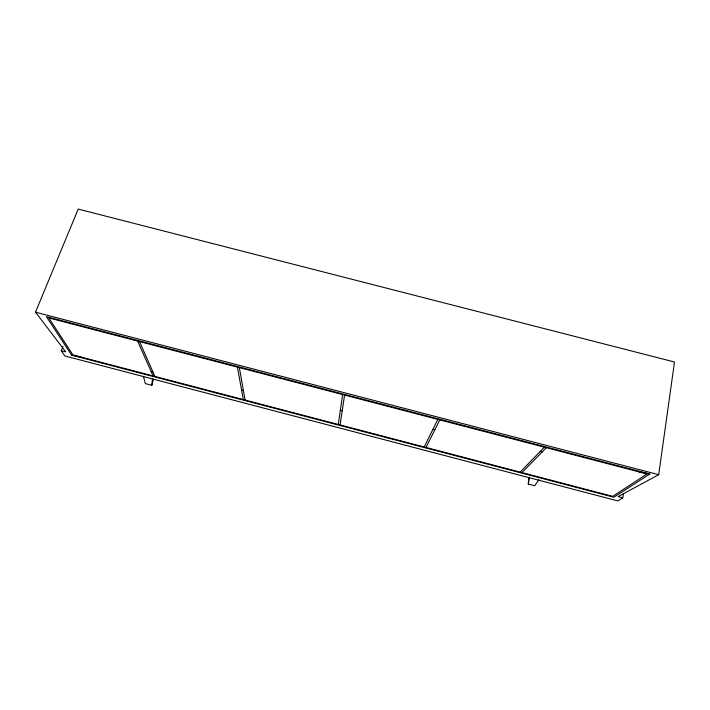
<?xml version="1.0" encoding="UTF-8"?>
<svg xmlns="http://www.w3.org/2000/svg" width="710" height="710" viewBox="0 0 710 710"><rect width="100%" height="100%" fill="white"/><g stroke="black" fill="none" stroke-linecap="round" stroke-linejoin="round"><path stroke-width="1.06" d="M538.917 479.605L534.728 485.755L528.293 484.069L528.817 477.839M529.269 477.786L528.293 484.069M143.447 376.371L145.337 383.586L151.825 385.29L152.472 378.705M153.44 379.264L151.825 385.29M623.46 493.441L622.794 497.808L618.135 496.592L658.702 474.688L674.5 362.002L78.215 209.077L35.5 312.178L65.764 351.885L61.291 350.713L62.933 346.586M338.306 424.465L342.611 394.556M340.081 424.935L344.572 395.071M424.207 446.98L437.83 419.397M425.991 447.442L439.809 419.912M520.19 472.123L544.313 447.176M521.992 472.594L546.309 447.699M649.748 474.005L613.893 497.222L71.603 355.124L46.39 316.633L649.748 474.005L637.571 471.502M622.794 497.808L617.833 500.923L64.85 355.967L61.291 350.713M71.603 355.124L81.073 357.068M151.15 371.481L152.872 371.836M241.586 390.074L243.379 390.447M340.33 410.38L342.211 410.77M432.887 429.417L434.839 429.816M540.159 451.471L542.209 451.897M35.5 312.178L658.702 474.688M137.58 341.075L153.147 375.954M139.515 341.581L154.895 376.415M237.388 367.114L243.317 399.579M239.341 367.62L245.083 400.041M646.996 473.96L612.686 496.361L72.917 354.929L48.83 317.929L646.996 473.96"/></g></svg>
